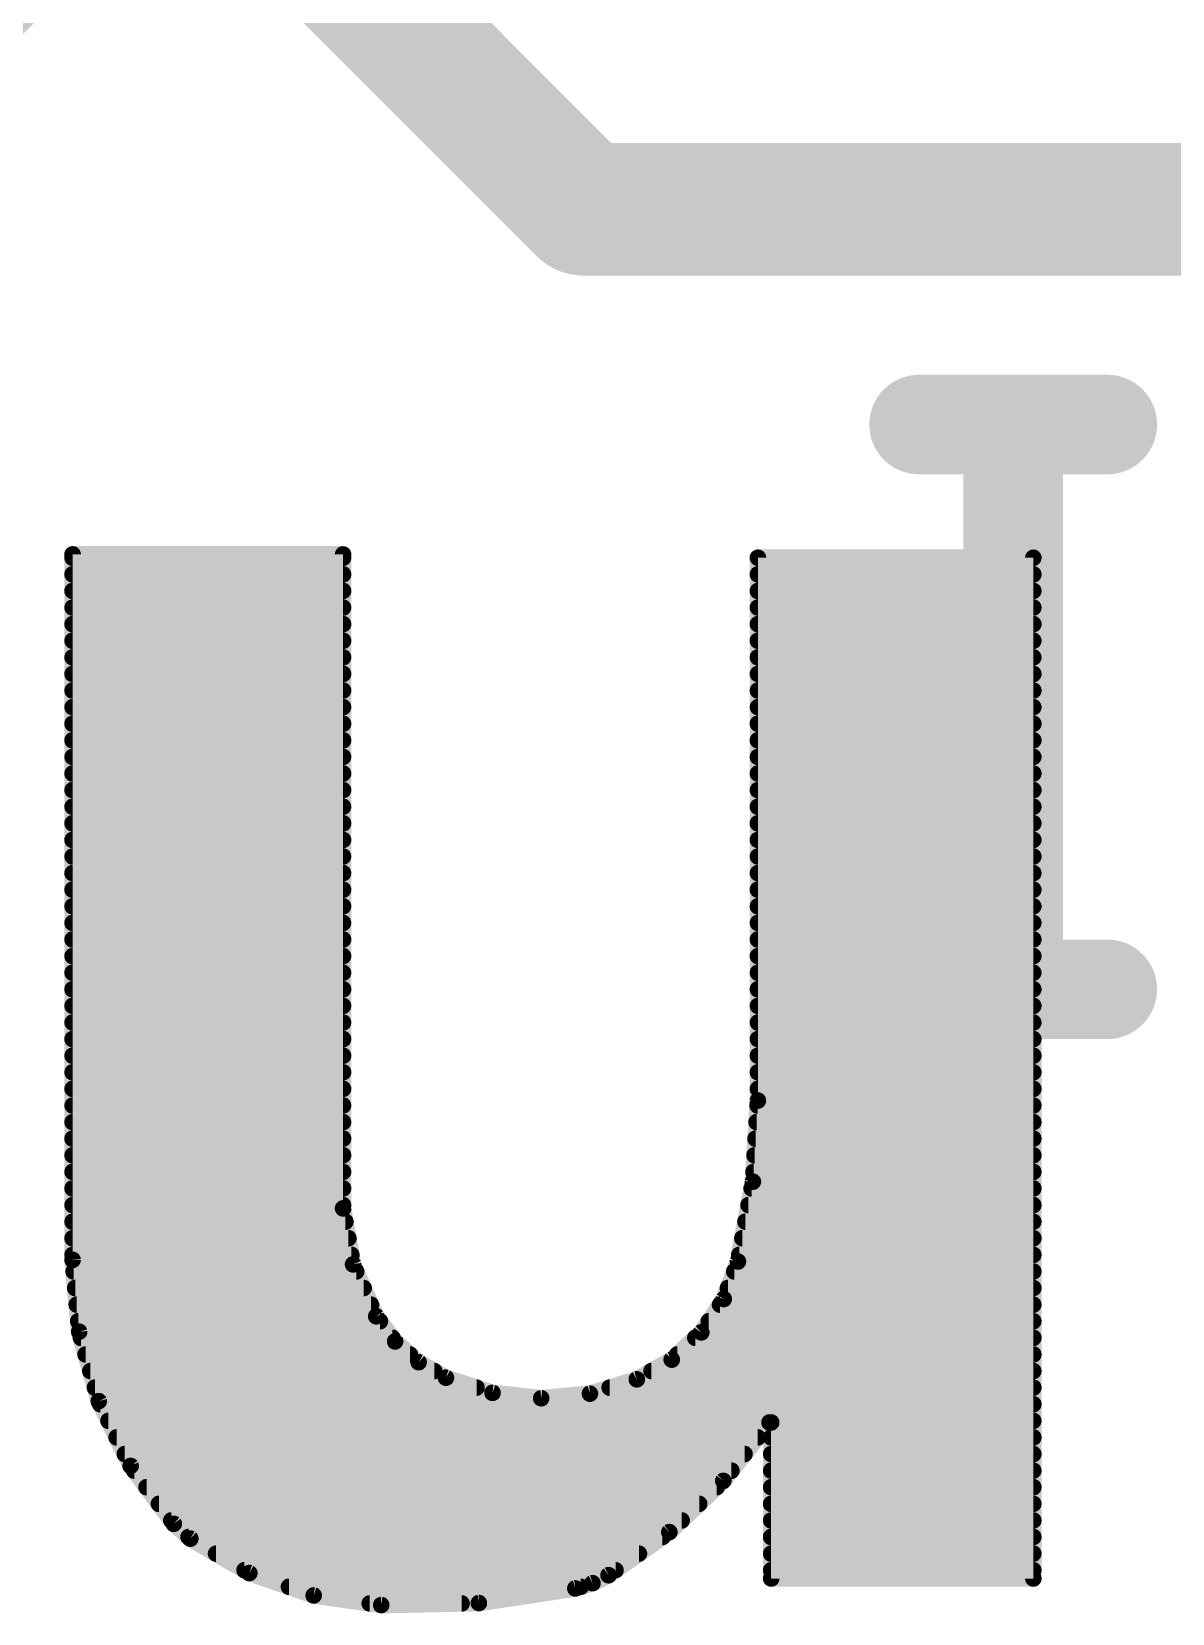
# Model space of a CAD drawing. Extents: x -6.3 to 44.5, y -10.2 to 43.3.
# Drawn here: x 26.46 to 28.206, y 38.491 to 40.912 of the extents above; entities that cross this region are included whole.
import ezdxf

# ---------------------------------------------------------------- set-up
doc = ezdxf.new("R2010")
doc.units = 0
doc.layers.add('21', color=41, linetype='CONTINUOUS')
doc.layers.add('22', color=40, linetype='CONTINUOUS')

msp = doc.modelspace()

# ---------------------------------------------------------------- linework, layer by layer
at = {"layer": '21', "const_width": 0.0127}
for points in [[(26.5291, 40.1117, 1), (26.5163, 40.1117)], [(26.5227, 40.118, 1), (26.5227, 40.1054)], [(26.5227, 40.1129, 1), (26.5227, 40.1003)], [(26.9431, 40.1117, 1), (26.9304, 40.1117)], [(26.9367, 40.1054, 1), (26.9367, 40.118)], [(26.9367, 40.1003, 1), (26.9367, 40.1129)], [(27.5781, 40.1066, 1), (27.5653, 40.1066)], [(27.5717, 40.1129, 1), (27.5717, 40.1003)], [(27.9997, 40.1066, 1), (27.987, 40.1066)], [(27.9933, 40.1003, 1), (27.9933, 40.1129)], [(26.5227, 40.0876, 1), (26.5227, 40.0749)], [(26.9367, 40.0749, 1), (26.9367, 40.0876)], [(27.5717, 40.0876, 1), (27.5717, 40.0749)], [(27.9933, 40.0749, 1), (27.9933, 40.0876)], [(26.5227, 40.0622, 1), (26.5227, 40.0495)], [(26.9367, 40.0495, 1), (26.9367, 40.0622)], [(27.5717, 40.0622, 1), (27.5717, 40.0495)], [(27.9933, 40.0495, 1), (27.9933, 40.0622)], [(26.5227, 40.0367, 1), (26.5227, 40.0241)], [(26.9367, 40.0241, 1), (26.9367, 40.0367)], [(27.5717, 40.0367, 1), (27.5717, 40.0241)], [(27.9933, 40.0241, 1), (27.9933, 40.0367)], [(26.5227, 40.0114, 1), (26.5227, 39.9987)], [(26.9367, 39.9987, 1), (26.9367, 40.0114)], [(27.5717, 40.0114, 1), (27.5717, 39.9987)], [(27.9933, 39.9987, 1), (27.9933, 40.0114)], [(26.5227, 39.986, 1), (26.5227, 39.9733)], [(26.9367, 39.9733, 1), (26.9367, 39.986)], [(27.5717, 39.986, 1), (27.5717, 39.9733)], [(27.9933, 39.9733, 1), (27.9933, 39.986)], [(26.5227, 39.9605, 1), (26.5227, 39.9479)], [(26.9367, 39.9479, 1), (26.9367, 39.9605)], [(27.5717, 39.9605, 1), (27.5717, 39.9479)], [(27.9933, 39.9479, 1), (27.9933, 39.9605)], [(26.5227, 39.9352, 1), (26.5227, 39.9225)], [(26.9367, 39.9225, 1), (26.9367, 39.9352)], [(27.5717, 39.9352, 1), (27.5717, 39.9225)], [(27.9933, 39.9225, 1), (27.9933, 39.9352)], [(26.5227, 39.9098, 1), (26.5227, 39.8971)], [(26.9367, 39.8971, 1), (26.9367, 39.9098)], [(27.5717, 39.9098, 1), (27.5717, 39.8971)], [(27.9933, 39.8971, 1), (27.9933, 39.9098)], [(26.5227, 39.8843, 1), (26.5227, 39.8717)], [(26.9367, 39.8717, 1), (26.9367, 39.8843)], [(27.5717, 39.8843, 1), (27.5717, 39.8717)], [(27.9933, 39.8717, 1), (27.9933, 39.8843)], [(26.5227, 39.859, 1), (26.5227, 39.8463)], [(26.9367, 39.8463, 1), (26.9367, 39.859)], [(27.5717, 39.859, 1), (27.5717, 39.8463)], [(27.9933, 39.8463, 1), (27.9933, 39.859)], [(26.5227, 39.8336, 1), (26.5227, 39.8209)], [(26.9367, 39.8209, 1), (26.9367, 39.8336)], [(27.5717, 39.8336, 1), (27.5717, 39.8209)], [(27.9933, 39.8209, 1), (27.9933, 39.8336)], [(26.5227, 39.8081, 1), (26.5227, 39.7955)], [(26.9367, 39.7955, 1), (26.9367, 39.8081)], [(27.5717, 39.8081, 1), (27.5717, 39.7955)], [(27.9933, 39.7955, 1), (27.9933, 39.8081)], [(26.5227, 39.7828, 1), (26.5227, 39.7701)], [(26.9367, 39.7701, 1), (26.9367, 39.7828)], [(27.5717, 39.7828, 1), (27.5717, 39.7701)], [(27.9933, 39.7701, 1), (27.9933, 39.7828)], [(26.5227, 39.7574, 1), (26.5227, 39.7447)], [(26.9367, 39.7447, 1), (26.9367, 39.7574)], [(27.5717, 39.7574, 1), (27.5717, 39.7447)], [(27.9933, 39.7447, 1), (27.9933, 39.7574)], [(26.5227, 39.7319, 1), (26.5227, 39.7193)], [(26.9367, 39.7193, 1), (26.9367, 39.7319)], [(27.5717, 39.7319, 1), (27.5717, 39.7193)], [(27.9933, 39.7193, 1), (27.9933, 39.7319)], [(26.5227, 39.7066, 1), (26.5227, 39.6939)], [(26.9367, 39.6939, 1), (26.9367, 39.7066)], [(27.5717, 39.7066, 1), (27.5717, 39.6939)], [(27.9933, 39.6939, 1), (27.9933, 39.7066)], [(26.5227, 39.6812, 1), (26.5227, 39.6685)], [(26.9367, 39.6685, 1), (26.9367, 39.6812)], [(27.5717, 39.6812, 1), (27.5717, 39.6685)], [(27.9933, 39.6685, 1), (27.9933, 39.6812)], [(26.5227, 39.6557, 1), (26.5227, 39.6431)], [(26.9367, 39.6431, 1), (26.9367, 39.6557)], [(27.5717, 39.6557, 1), (27.5717, 39.6431)], [(27.9933, 39.6431, 1), (27.9933, 39.6557)], [(26.5227, 39.6303, 1), (26.5227, 39.6177)], [(26.9367, 39.6177, 1), (26.9367, 39.6303)], [(27.5717, 39.6303, 1), (27.5717, 39.6177)], [(27.9933, 39.6177, 1), (27.9933, 39.6303)], [(26.5227, 39.605, 1), (26.5227, 39.5923)], [(26.9367, 39.5923, 1), (26.9367, 39.605)], [(27.5717, 39.605, 1), (27.5717, 39.5923)], [(27.9933, 39.5923, 1), (27.9933, 39.605)], [(26.5227, 39.5795, 1), (26.5227, 39.5669)], [(26.9367, 39.5669, 1), (26.9367, 39.5795)], [(27.5717, 39.5795, 1), (27.5717, 39.5669)], [(27.9933, 39.5669, 1), (27.9933, 39.5795)], [(26.5227, 39.5541, 1), (26.5227, 39.5415)], [(26.9367, 39.5415, 1), (26.9367, 39.5541)], [(27.5717, 39.5541, 1), (27.5717, 39.5415)], [(27.9933, 39.5415, 1), (27.9933, 39.5541)], [(26.5227, 39.5288, 1), (26.5227, 39.5161)], [(26.9367, 39.5161, 1), (26.9367, 39.5288)], [(27.5717, 39.5288, 1), (27.5717, 39.5161)], [(27.9933, 39.5161, 1), (27.9933, 39.5288)], [(26.5227, 39.5033, 1), (26.5227, 39.4907)], [(26.9367, 39.4907, 1), (26.9367, 39.5033)], [(27.5717, 39.5033, 1), (27.5717, 39.4907)], [(27.9933, 39.4907, 1), (27.9933, 39.5033)], [(26.5227, 39.4779, 1), (26.5227, 39.4653)], [(26.9367, 39.4653, 1), (26.9367, 39.4779)], [(27.5717, 39.4779, 1), (27.5717, 39.4653)], [(27.9933, 39.4653, 1), (27.9933, 39.4779)], [(26.5227, 39.4526, 1), (26.5227, 39.4399)], [(26.9367, 39.4399, 1), (26.9367, 39.4526)], [(27.5717, 39.4526, 1), (27.5717, 39.4399)], [(27.9933, 39.4399, 1), (27.9933, 39.4526)], [(26.5227, 39.4271, 1), (26.5227, 39.4145)], [(26.9367, 39.4145, 1), (26.9367, 39.4271)], [(27.5717, 39.4271, 1), (27.5717, 39.4145)], [(27.9933, 39.4145, 1), (27.9933, 39.4271)], [(26.5227, 39.4017, 1), (26.5227, 39.3891)], [(26.9367, 39.3891, 1), (26.9367, 39.4017)], [(27.5717, 39.4017, 1), (27.5717, 39.3891)], [(27.9933, 39.3891, 1), (27.9933, 39.4017)], [(26.5227, 39.3764, 1), (26.5227, 39.3637)], [(26.9367, 39.3637, 1), (26.9367, 39.3764)], [(27.5717, 39.3764, 1), (27.5717, 39.3637)], [(27.9933, 39.3637, 1), (27.9933, 39.3764)], [(26.5227, 39.3509, 1), (26.5227, 39.3383)], [(26.9367, 39.3383, 1), (26.9367, 39.3509)], [(27.5717, 39.3509, 1), (27.5717, 39.3383)], [(27.9933, 39.3383, 1), (27.9933, 39.3509)], [(26.5227, 39.3255, 1), (26.5227, 39.3129)], [(26.9367, 39.3129, 1), (26.9367, 39.3255)], [(27.5717, 39.3255, 1), (27.5717, 39.3129)], [(27.9933, 39.3129, 1), (27.9933, 39.3255)], [(26.5227, 39.3002, 1), (26.5227, 39.2875)], [(26.9367, 39.2875, 1), (26.9367, 39.3002)], [(27.5717, 39.3002, 1), (27.5717, 39.2875)], [(27.578, 39.2756, 1), (27.5654, 39.2764)], [(27.9933, 39.2875, 1), (27.9933, 39.3002)], [(26.5227, 39.2747, 1), (26.5227, 39.2621)], [(26.9367, 39.2621, 1), (26.9367, 39.2747)], [(27.5712, 39.2747, 1), (27.5712, 39.2621)], [(27.5653, 39.276, 1), (27.5781, 39.276)], [(27.9933, 39.2621, 1), (27.9933, 39.2747)], [(26.5227, 39.2493, 1), (26.5227, 39.2367)], [(26.9367, 39.2367, 1), (26.9367, 39.2493)], [(27.5697, 39.2493, 1), (27.5697, 39.2367)], [(27.9933, 39.2367, 1), (27.9933, 39.2493)], [(26.5227, 39.224, 1), (26.5227, 39.2113)], [(26.9367, 39.2113, 1), (26.9367, 39.224)], [(27.5681, 39.224, 1), (27.5681, 39.2113)], [(27.9933, 39.2113, 1), (27.9933, 39.224)], [(26.5227, 39.1985, 1), (26.5227, 39.1859)], [(26.9367, 39.1859, 1), (26.9367, 39.1985)], [(27.5665, 39.1985, 1), (27.5665, 39.1859)], [(27.9933, 39.1859, 1), (27.9933, 39.1985)], [(26.5227, 39.1731, 1), (26.5227, 39.1605)], [(26.9367, 39.1605, 1), (26.9367, 39.1731)], [(27.565, 39.1731, 1), (27.565, 39.1605)], [(27.9933, 39.1605, 1), (27.9933, 39.1731)], [(26.5227, 39.1478, 1), (26.5227, 39.1351)], [(26.9367, 39.1351, 1), (26.9367, 39.1478)], [(27.5621, 39.1478, 1), (27.5621, 39.1351)], [(27.5577, 39.1523, 1), (27.5704, 39.1515)], [(27.5703, 39.1507, 1), (27.5578, 39.153)], [(27.9933, 39.1351, 1), (27.9933, 39.1478)], [(26.5227, 39.1223, 1), (26.5227, 39.1097)], [(26.943, 39.112, 1), (26.9304, 39.1098)], [(26.9304, 39.1109, 1), (26.9431, 39.1109)], [(26.9367, 39.1097, 1), (26.9367, 39.1223)], [(27.5573, 39.1223, 1), (27.5573, 39.1097)], [(27.9933, 39.1097, 1), (27.9933, 39.1223)], [(26.5227, 39.0969, 1), (26.5227, 39.0843)], [(26.9403, 39.0843, 1), (26.9403, 39.0969)], [(27.5526, 39.0969, 1), (27.5526, 39.0843)], [(27.9933, 39.0843, 1), (27.9933, 39.0969)], [(26.5227, 39.0716, 1), (26.5227, 39.0589)], [(26.9449, 39.0589, 1), (26.9449, 39.0716)], [(27.5479, 39.0716, 1), (27.5479, 39.0589)], [(27.9933, 39.0589, 1), (27.9933, 39.0716)], [(26.5227, 39.0461, 1), (26.5227, 39.0335)], [(26.529, 39.0328, 1), (26.5164, 39.0316)], [(26.9494, 39.0335, 1), (26.9494, 39.0461)], [(27.5431, 39.0461, 1), (27.5431, 39.0335)], [(27.9933, 39.0335, 1), (27.9933, 39.0461)], [(26.5163, 39.0322, 1), (26.5291, 39.0322)], [(26.5243, 39.0207, 1), (26.5243, 39.0081)], [(26.9578, 39.0278, 1), (26.9462, 39.0227)], [(26.9458, 39.0241, 1), (26.9583, 39.0264)], [(26.9569, 39.0081, 1), (26.9569, 39.0207)], [(27.5354, 39.0207, 1), (27.5354, 39.0081)], [(27.535, 39.0308, 1), (27.5474, 39.0284)], [(27.5471, 39.0273, 1), (27.5353, 39.0319)], [(27.9933, 39.0081, 1), (27.9933, 39.0207)], [(26.5267, 38.9954, 1), (26.5267, 38.9827)], [(26.9682, 38.9827, 1), (26.9682, 38.9954)], [(27.5258, 38.9954, 1), (27.5258, 38.9827)], [(27.9933, 38.9827, 1), (27.9933, 38.9954)], [(26.529, 38.9699, 1), (26.529, 38.9573)], [(26.9795, 38.9573, 1), (26.9795, 38.9699)], [(27.5137, 38.9699, 1), (27.5137, 38.9573)], [(27.5135, 38.9744, 1), (27.5253, 38.9699)], [(27.5247, 38.9686, 1), (27.5141, 38.9757)], [(27.9933, 38.9573, 1), (27.9933, 38.9699)], [(26.5313, 38.9445, 1), (26.5313, 38.9319)], [(26.9926, 38.9496, 1), (26.9824, 38.942)], [(26.9817, 38.9432, 1), (26.9933, 38.9484)], [(26.9932, 38.9319, 1), (26.9932, 38.9445)], [(27.4965, 38.9445, 1), (27.4965, 38.9319)], [(27.9933, 38.9319, 1), (27.9933, 38.9445)], [(26.5389, 38.9239, 1), (26.5267, 38.9205)], [(26.5265, 38.9216, 1), (26.5391, 38.9228)], [(26.5355, 38.9192, 1), (26.5355, 38.9065)], [(27.0123, 38.9065, 1), (27.0123, 38.9192)], [(27.4759, 38.9192, 1), (27.4759, 38.9065)], [(27.4797, 38.9247, 1), (27.4903, 38.9176)], [(27.4893, 38.9165, 1), (27.4807, 38.9259)], [(27.9933, 38.9065, 1), (27.9933, 38.9192)], [(26.5426, 38.8937, 1), (26.5426, 38.8811)], [(27.0206, 38.9121, 1), (27.0122, 38.9026)], [(27.0113, 38.9035, 1), (27.0214, 38.9112)], [(27.039, 38.8811, 1), (27.039, 38.8937)], [(27.4484, 38.8937, 1), (27.4484, 38.8811)], [(27.9933, 38.8811, 1), (27.9933, 38.8937)], [(27.0556, 38.8811, 1), (27.0493, 38.8701)], [(27.0482, 38.8708, 1), (27.0566, 38.8803)], [(27.4355, 38.8842, 1), (27.4441, 38.8748)], [(27.443, 38.874, 1), (27.4367, 38.885)], [(26.5498, 38.8683, 1), (26.5498, 38.8557)], [(27.0763, 38.8557, 1), (27.0763, 38.8683)], [(27.0962, 38.8578, 1), (27.0922, 38.8458)], [(27.0911, 38.8463, 1), (27.0973, 38.8573)], [(27.3832, 38.8548, 1), (27.3894, 38.8438)], [(27.3882, 38.8432, 1), (27.3844, 38.8554)], [(27.4088, 38.8683, 1), (27.4088, 38.8557)], [(27.9933, 38.8557, 1), (27.9933, 38.8683)], [(26.5569, 38.843, 1), (26.5569, 38.8303)], [(26.5685, 38.8187, 1), (26.5571, 38.8131)], [(27.141, 38.8303, 1), (27.141, 38.843)], [(27.1662, 38.835, 1), (27.1648, 38.8223)], [(27.1635, 38.8226, 1), (27.1675, 38.8347)], [(27.2394, 38.8267, 1), (27.2406, 38.8141)], [(27.2393, 38.8141, 1), (27.2407, 38.8267)], [(27.3128, 38.8335, 1), (27.3165, 38.8213)], [(27.3152, 38.8211, 1), (27.314, 38.8337)], [(27.3448, 38.843, 1), (27.3448, 38.8303)], [(27.9933, 38.8303, 1), (27.9933, 38.843)], [(26.5566, 38.8142, 1), (26.5689, 38.8176)], [(26.5651, 38.8175, 1), (26.5651, 38.8049)], [(27.9933, 38.8049, 1), (27.9933, 38.8175)], [(26.5776, 38.7921, 1), (26.5776, 38.7795)], [(27.5895, 38.7897, 1), (27.5895, 38.777)], [(27.5945, 38.7794, 1), (27.5845, 38.7872)], [(27.5984, 38.7833, 1), (27.5857, 38.7833)], [(27.592, 38.777, 1), (27.592, 38.7897)], [(27.9933, 38.7795, 1), (27.9933, 38.7921)], [(26.5901, 38.7668, 1), (26.5901, 38.7541)], [(27.5714, 38.7541, 1), (27.5714, 38.7668)], [(27.592, 38.7668, 1), (27.592, 38.7541)], [(27.9933, 38.7541, 1), (27.9933, 38.7668)], [(26.6026, 38.7413, 1), (26.6026, 38.7287)], [(27.5513, 38.7287, 1), (27.5513, 38.7413)], [(27.592, 38.7413, 1), (27.592, 38.7287)], [(27.9933, 38.7287, 1), (27.9933, 38.7413)], [(26.6167, 38.7206, 1), (26.6065, 38.713)], [(26.6059, 38.714, 1), (26.6173, 38.7196)], [(26.617, 38.7159, 1), (26.617, 38.7033)], [(27.5232, 38.6893, 1), (27.5144, 38.6985)], [(27.5312, 38.7033, 1), (27.5312, 38.7159)], [(27.592, 38.7159, 1), (27.592, 38.7033)], [(27.9933, 38.7033, 1), (27.9933, 38.7159)], [(26.6359, 38.6906, 1), (26.6359, 38.6779)], [(27.5085, 38.6779, 1), (27.5085, 38.6906)], [(27.5138, 38.6979, 1), (27.5238, 38.69)], [(27.592, 38.6906, 1), (27.592, 38.6779)], [(27.9933, 38.6779, 1), (27.9933, 38.6906)], [(26.6548, 38.6651, 1), (26.6548, 38.6525)], [(27.4818, 38.6525, 1), (27.4818, 38.6651)], [(27.592, 38.6651, 1), (27.592, 38.6525)], [(27.9933, 38.6525, 1), (27.9933, 38.6651)], [(26.6738, 38.6397, 1), (26.6738, 38.6271)], [(26.6818, 38.633, 1), (26.6734, 38.6236)], [(26.6725, 38.6245, 1), (26.6827, 38.6321)], [(27.455, 38.6271, 1), (27.455, 38.6397)], [(27.592, 38.6397, 1), (27.592, 38.6271)], [(27.9933, 38.6271, 1), (27.9933, 38.6397)], [(26.7002, 38.6144, 1), (26.7002, 38.6017)], [(26.7062, 38.611, 1), (26.6998, 38.6)], [(26.6988, 38.6008, 1), (26.7072, 38.6102)], [(27.4255, 38.6017, 1), (27.4255, 38.6144)], [(27.4317, 38.6201, 1), (27.4405, 38.6109)], [(27.4398, 38.6103, 1), (27.4324, 38.6207)], [(27.592, 38.6144, 1), (27.592, 38.6017)], [(27.9933, 38.6017, 1), (27.9933, 38.6144)], [(26.7423, 38.5889, 1), (26.7423, 38.5763)], [(27.3897, 38.5763, 1), (27.3897, 38.5889)], [(27.592, 38.5889, 1), (27.592, 38.5763)], [(27.9933, 38.5763, 1), (27.9933, 38.5889)], [(26.7858, 38.5635, 1), (26.7858, 38.5509)], [(26.7953, 38.5589, 1), (26.7911, 38.5469)], [(26.79, 38.5474, 1), (26.7964, 38.5584)], [(27.3394, 38.5548, 1), (27.3468, 38.5444)], [(27.3459, 38.5439, 1), (27.3403, 38.5553)], [(27.3538, 38.5509, 1), (27.3538, 38.5635)], [(27.592, 38.5635, 1), (27.592, 38.5509)], [(27.9933, 38.5509, 1), (27.9933, 38.5635)], [(26.8539, 38.5382, 1), (26.8539, 38.5255)], [(27.2904, 38.5354, 1), (27.2942, 38.5232)], [(27.2933, 38.523, 1), (27.2913, 38.5356)], [(27.3005, 38.5255, 1), (27.3005, 38.5382)], [(27.3157, 38.543, 1), (27.3214, 38.5317)], [(27.3204, 38.5313, 1), (27.3167, 38.5434)], [(27.592, 38.5508, 1), (27.592, 38.5382)], [(27.5857, 38.5445, 1), (27.5984, 38.5445)], [(27.987, 38.5445, 1), (27.9997, 38.5445)], [(27.9933, 38.5382, 1), (27.9933, 38.5508)], [(26.8927, 38.5249, 1), (26.8909, 38.5123)], [(26.8897, 38.5126, 1), (26.8938, 38.5246)], [(26.9775, 38.5127, 1), (26.9775, 38.5001)], [(26.995, 38.5102, 1), (26.9952, 38.4976)], [(26.9942, 38.4976, 1), (26.996, 38.5102)], [(27.1182, 38.5001, 1), (27.1182, 38.5127)], [(27.1436, 38.5132, 1), (27.1455, 38.5007)], [(27.1447, 38.5006, 1), (27.1444, 38.5133)]]:
    msp.add_lwpolyline(points, format="xyb", dxfattribs=at)
at = {"layer": '21', "const_width": 0.0254}
for points in [[(26.5227, 40.1117), (26.5227, 39.0322)], [(26.9367, 40.1117), (26.5227, 40.1117)], [(26.5227, 40.1066), (26.9367, 40.1066)], [(26.9367, 39.1109), (26.9367, 40.1117)], [(27.9933, 40.1066), (27.5717, 40.1066)], [(27.5717, 40.1066), (27.5717, 39.276)], [(27.9933, 38.5445), (27.9933, 40.1066)], [(26.5227, 40.0812), (26.9367, 40.0812)], [(27.5717, 40.0812), (27.9933, 40.0812)], [(26.5227, 40.0558), (26.9367, 40.0558)], [(27.5717, 40.0558), (27.9933, 40.0558)], [(26.5227, 40.0304), (26.9367, 40.0304)], [(27.5717, 40.0304), (27.9933, 40.0304)], [(26.5227, 40.005), (26.9367, 40.005)], [(27.5717, 40.005), (27.9933, 40.005)], [(26.5227, 39.9796), (26.9367, 39.9796)], [(27.5717, 39.9796), (27.9933, 39.9796)], [(26.5227, 39.9542), (26.9367, 39.9542)], [(27.5717, 39.9542), (27.9933, 39.9542)], [(26.5227, 39.9288), (26.9367, 39.9288)], [(27.5717, 39.9288), (27.9933, 39.9288)], [(26.5227, 39.9034), (26.9367, 39.9034)], [(27.5717, 39.9034), (27.9933, 39.9034)], [(26.5227, 39.878), (26.9367, 39.878)], [(27.5717, 39.878), (27.9933, 39.878)], [(26.5227, 39.8526), (26.9367, 39.8526)], [(27.5717, 39.8526), (27.9933, 39.8526)], [(26.5227, 39.8272), (26.9367, 39.8272)], [(27.5717, 39.8272), (27.9933, 39.8272)], [(26.5227, 39.8018), (26.9367, 39.8018)], [(27.5717, 39.8018), (27.9933, 39.8018)], [(26.5227, 39.7764), (26.9367, 39.7764)], [(27.5717, 39.7764), (27.9933, 39.7764)], [(26.5227, 39.751), (26.9367, 39.751)], [(27.5717, 39.751), (27.9933, 39.751)], [(26.5227, 39.7256), (26.9367, 39.7256)], [(27.5717, 39.7256), (27.9933, 39.7256)], [(26.5227, 39.7002), (26.9367, 39.7002)], [(27.5717, 39.7002), (27.9933, 39.7002)], [(26.5227, 39.6748), (26.9367, 39.6748)], [(27.5717, 39.6748), (27.9933, 39.6748)], [(26.5227, 39.6494), (26.9367, 39.6494)], [(27.5717, 39.6494), (27.9933, 39.6494)], [(26.5227, 39.624), (26.9367, 39.624)], [(27.5717, 39.624), (27.9933, 39.624)], [(26.5227, 39.5986), (26.9367, 39.5986)], [(27.5717, 39.5986), (27.9933, 39.5986)], [(26.5227, 39.5732), (26.9367, 39.5732)], [(27.5717, 39.5732), (27.9933, 39.5732)], [(26.5227, 39.5478), (26.9367, 39.5478)], [(27.5717, 39.5478), (27.9933, 39.5478)], [(26.5227, 39.5224), (26.9367, 39.5224)], [(27.5717, 39.5224), (27.9933, 39.5224)], [(26.5227, 39.497), (26.9367, 39.497)], [(27.5717, 39.497), (27.9933, 39.497)], [(26.5227, 39.4716), (26.9367, 39.4716)], [(27.5717, 39.4716), (27.9933, 39.4716)], [(26.5227, 39.4462), (26.9367, 39.4462)], [(27.5717, 39.4462), (27.9933, 39.4462)], [(26.5227, 39.4208), (26.9367, 39.4208)], [(27.5717, 39.4208), (27.9933, 39.4208)], [(26.5227, 39.3954), (26.9367, 39.3954)], [(27.5717, 39.3954), (27.9933, 39.3954)], [(26.5227, 39.37), (26.9367, 39.37)], [(27.5717, 39.37), (27.9933, 39.37)], [(26.5227, 39.3446), (26.9367, 39.3446)], [(27.5717, 39.3446), (27.9933, 39.3446)], [(26.5227, 39.3192), (26.9367, 39.3192)], [(27.5717, 39.3192), (27.9933, 39.3192)], [(26.5227, 39.2938), (26.9367, 39.2938)], [(27.5717, 39.276), (27.564, 39.1519)], [(27.5717, 39.2938), (27.9933, 39.2938)], [(26.5227, 39.2684), (26.9367, 39.2684)], [(27.5712, 39.2684), (27.9933, 39.2684)], [(26.5227, 39.243), (26.9367, 39.243)], [(27.5697, 39.243), (27.9933, 39.243)], [(26.5227, 39.2176), (26.9367, 39.2176)], [(27.5681, 39.2176), (27.9933, 39.2176)], [(26.5227, 39.1922), (26.9367, 39.1922)], [(27.5665, 39.1922), (27.9933, 39.1922)], [(26.5227, 39.1668), (26.9367, 39.1668)], [(27.565, 39.1668), (27.9933, 39.1668)], [(26.5227, 39.1414), (26.9367, 39.1414)], [(27.564, 39.1519), (27.5412, 39.0296)], [(27.5621, 39.1414), (27.9933, 39.1414)], [(26.5227, 39.116), (26.9367, 39.116)], [(26.952, 39.0252), (26.9367, 39.1109)], [(27.5573, 39.116), (27.9933, 39.116)], [(26.5227, 39.0906), (26.9403, 39.0906)], [(27.5526, 39.0906), (27.9933, 39.0906)], [(26.5227, 39.0652), (26.9449, 39.0652)], [(27.5479, 39.0652), (27.9933, 39.0652)], [(26.5227, 39.0398), (26.9494, 39.0398)], [(26.5227, 39.0322), (26.5328, 38.9222)], [(27.5431, 39.0398), (27.9933, 39.0398)], [(26.5243, 39.0144), (26.9569, 39.0144)], [(26.9875, 38.9458), (26.952, 39.0252)], [(27.5412, 39.0296), (27.5194, 38.9721)], [(27.5354, 39.0144), (27.9933, 39.0144)], [(26.5267, 38.989), (26.9682, 38.989)], [(27.5258, 38.989), (27.9933, 38.989)], [(26.529, 38.9636), (26.9795, 38.9636)], [(27.5194, 38.9721), (27.485, 38.9212)], [(27.5137, 38.9636), (27.9933, 38.9636)], [(26.5313, 38.9382), (26.9932, 38.9382)], [(27.0164, 38.9074), (26.9875, 38.9458)], [(27.4965, 38.9382), (27.9933, 38.9382)], [(26.5328, 38.9222), (26.5628, 38.8159)], [(26.5355, 38.9128), (27.0123, 38.9128)], [(27.485, 38.9212), (27.4398, 38.8795)], [(27.4759, 38.9128), (27.9933, 38.9128)], [(26.5426, 38.8874), (27.039, 38.8874)], [(27.0524, 38.8756), (27.0164, 38.9074)], [(27.4484, 38.8874), (27.9933, 38.8874)], [(27.0942, 38.8518), (27.0524, 38.8756)], [(27.4398, 38.8795), (27.3863, 38.8493)], [(26.5498, 38.862), (27.0763, 38.862)], [(27.1655, 38.8287), (27.0942, 38.8518)], [(27.3863, 38.8493), (27.3146, 38.8274)], [(27.4088, 38.862), (27.9933, 38.862)], [(26.5569, 38.8366), (27.141, 38.8366)], [(26.5628, 38.8159), (26.6116, 38.7168)], [(27.24, 38.8204), (27.1655, 38.8287)], [(27.3146, 38.8274), (27.24, 38.8204)], [(27.3448, 38.8366), (27.9933, 38.8366)], [(26.5651, 38.8112), (27.9933, 38.8112)], [(26.5776, 38.7858), (27.9933, 38.7858)], [(27.5188, 38.6939), (27.5895, 38.7833)], [(27.5895, 38.7833), (27.592, 38.7833)], [(27.592, 38.7833), (27.592, 38.5445)], [(26.5901, 38.7604), (27.5714, 38.7604)], [(27.592, 38.7604), (27.9933, 38.7604)], [(26.6026, 38.735), (27.5513, 38.735)], [(27.592, 38.735), (27.9933, 38.735)], [(26.6116, 38.7168), (26.6776, 38.6283)], [(26.617, 38.7096), (27.5312, 38.7096)], [(27.4361, 38.6155), (27.5188, 38.6939)], [(27.592, 38.7096), (27.9933, 38.7096)], [(26.6359, 38.6842), (27.5085, 38.6842)], [(27.592, 38.6842), (27.9933, 38.6842)], [(26.6548, 38.6588), (27.4818, 38.6588)], [(27.592, 38.6588), (27.9933, 38.6588)], [(26.6738, 38.6334), (27.455, 38.6334)], [(26.6776, 38.6283), (26.703, 38.6055)], [(27.592, 38.6334), (27.9933, 38.6334)], [(26.7002, 38.608), (27.4255, 38.608)], [(26.703, 38.6055), (26.7932, 38.5529)], [(27.3431, 38.5496), (27.4361, 38.6155)], [(27.592, 38.608), (27.9933, 38.608)], [(26.7423, 38.5826), (27.3897, 38.5826)], [(27.592, 38.5826), (27.9933, 38.5826)], [(26.7858, 38.5572), (27.3538, 38.5572)], [(26.7932, 38.5529), (26.8918, 38.5186)], [(27.3185, 38.5373), (27.3431, 38.5496)], [(27.592, 38.5572), (27.9933, 38.5572)], [(26.8539, 38.5318), (27.3005, 38.5318)], [(27.1445, 38.5069), (27.2923, 38.5293)], [(27.2923, 38.5293), (27.3185, 38.5373)], [(27.592, 38.5445), (27.9933, 38.5445)], [(26.8918, 38.5186), (26.9951, 38.5039)], [(26.9775, 38.5064), (27.1182, 38.5064)], [(26.9951, 38.5039), (27.1445, 38.5069)]]:
    msp.add_lwpolyline(points, dxfattribs=at)
at = {"layer": '22'}
for points, const_width in [([(26.035, 40.64), (26.67, 41.275)], 0.2032), ([(26.67, 41.275), (27.305, 40.64)], 0.2032), ([(27.305, 40.64), (28.575, 40.64)], 0.2032), ([(28.1065, 40.3105), (27.8184, 40.3105)], 0.1524), ([(27.9624, 39.4462), (27.9624, 40.3105)], 0.1524), ([(28.1065, 39.4462), (27.8184, 39.4462)], 0.1524)]:
    msp.add_lwpolyline(points, dxfattribs=dict(at, const_width=const_width))
for points, const_width in [([(27.305, 40.6908, 1), (27.305, 40.5892)], 0.1016), ([(27.2691, 40.6041, 1), (27.3409, 40.6759)], 0.1016), ([(27.8184, 40.3486, 1), (27.8184, 40.2724)], 0.0762), ([(28.0005, 40.3105, 1), (27.9243, 40.3105)], 0.0762), ([(28.1065, 40.2724, 1), (28.1065, 40.3486)], 0.0762), ([(27.8184, 39.4843, 1), (27.8184, 39.4081)], 0.0762), ([(28.1065, 39.4081, 1), (28.1065, 39.4843)], 0.0762), ([(27.9243, 39.4462, 1), (28.0005, 39.4462)], 0.0762)]:
    msp.add_lwpolyline(points, format="xyb", dxfattribs=dict(at, const_width=const_width))

doc.saveas('drawing.dxf')
